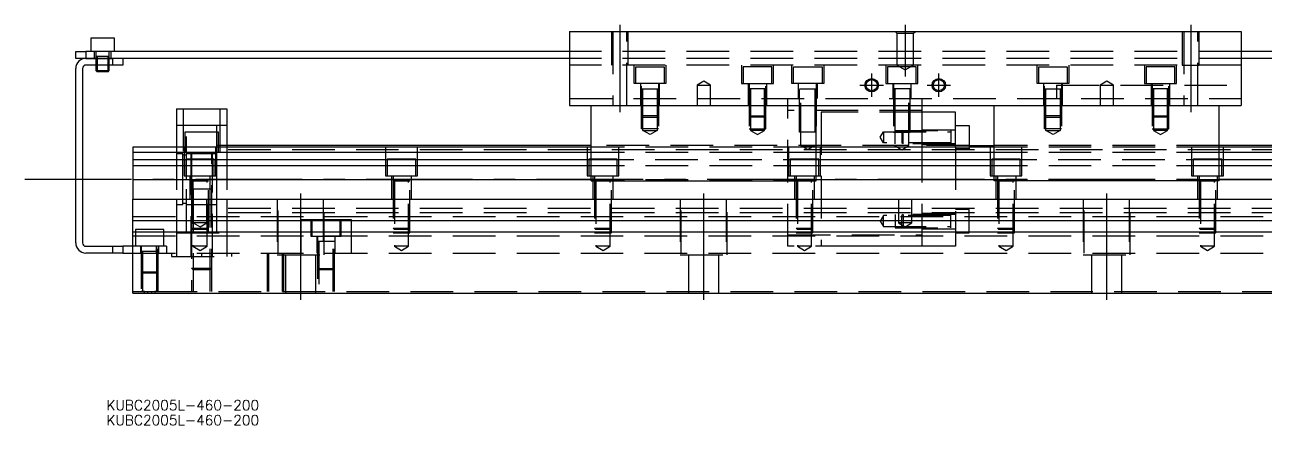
# Model space of a CAD drawing. Extents: x -15 to 702, y -286 to 112.
# Drawn here: x -15.2 to 354.2, y -285.9 to -166.6 of the extents above; entities that cross this region are included whole.
import ezdxf

# ---------------------------------------------------------------- set-up
doc = ezdxf.new("R2010")
doc.units = 0
doc.linetypes.add('CENTER', pattern=[50.8, 31.75, -6.35, 6.35, -6.35])
doc.linetypes.add('DASHED', pattern=[19.05, 12.7, -6.35])
doc.layers.get('0').update_dxf_attribs({"linetype": 'CONTINUOUS'})
doc.layers.add('CENTER', color=1, linetype='CENTER')
doc.styles.get("Standard").update_dxf_attribs({"font": 'txt.shx', "height": 3, "bigfont": 'bigfont.shx'})

# ---------------------------------------------------------------- blocks, each defined once
blk = doc.blocks.new('*U2')
at = {"color": 7, "linetype": 'CONTINUOUS'}
blk.add_text('KUBC2005L-460-200', height=3, dxfattribs=at).set_placement((9.09, -281.38))
blk = doc.blocks.new('*U3')
at = {"color": 7, "linetype": 'CONTINUOUS'}
blk.add_text('KUBC2005L-460-200', height=3, dxfattribs=at).set_placement((9.09, -285.86))

msp = doc.modelspace()

# ---------------------------------------------------------------- linework, layer by layer
at = {"color": 7, "linetype": 'CONTINUOUS'}
for p, q in [((147, -168.55), (147, -190.55)), ((147, -168.55), (347, -168.55)), ((347, -168.55), (347, -190.55)), ((11.5, -170.55), (4.5, -170.55)), ((4.5, -170.55), (4.5, -174.55)), ((11.5, -174.55), (11.5, -170.55)), ((0, -176.55), (0, -174.55)), ((0, -174.55), (3, -174.55)), ((3, -176.55), (0, -176.55)), ((3, -174.55), (3, -176.55)), ((147, -174.55), (3, -174.55)), ((11, -176.55), (3, -176.55)), ((3, -176.55), (11, -176.55)), ((147, -176.55), (11, -176.55)), ((11, -178.55), (11, -176.55)), ((14, -176.55), (14, -178.55)), ((491, -174.55), (347, -174.55)), ((483, -176.55), (347, -176.55)), ((0, -231.55), (0, -179.55)), ((2, -179.55), (2, -231.55)), ((11, -178.55), (3, -178.55)), ((6, -178.55), (6, -180.2)), ((6, -180.2), (10, -180.2)), ((6, -180.2), (6.35, -180.55)), ((6.35, -178.55), (6.35, -180.55)), ((9.65, -180.55), (6.35, -180.55)), ((9.65, -180.55), (9.65, -178.55)), ((9.65, -180.55), (10, -180.2)), ((10, -180.2), (10, -178.55)), ((14, -178.55), (11, -178.55)), ((30, -191.55), (45, -191.55)), ((30, -191.55), (30, -203.05)), ((45, -191.55), (45, -203.05)), ((147, -190.55), (347, -190.55)), ((153.5, -213.05), (153.5, -190.55)), ((220.5, -213.05), (220.5, -190.55)), ((252, -203.05), (252, -190.55)), ((273.5, -213.05), (273.5, -190.55)), ((340.5, -213.05), (340.5, -190.55)), ((262, -192.55), (252, -192.55)), ((252, -203.05), (252, -192.55)), ((262, -203.05), (262, -192.55)), ((262, -196.55), (266, -196.55)), ((266, -196.55), (266, -203.05)), ((153.5, -203.05), (17, -203.05)), ((17, -203.05), (17, -204.589608)), ((153.5, -202.55), (45, -202.55)), ((273.5, -203.05), (220.5, -203.05)), ((266, -202.55), (273.5, -202.55)), ((420, -202.55), (340.5, -202.55)), ((477, -203.05), (340.5, -203.05)), ((153.5, -204.589608), (17, -204.589608)), ((17, -204.589608), (17, -206.710392)), ((17, -206.710392), (153.5, -206.710392)), ((17, -206.710392), (17, -208.620532)), ((273.5, -204.589608), (220.5, -204.589608)), ((220.5, -206.710392), (273.5, -206.710392)), ((477, -204.589608), (340.5, -204.589608)), ((340.5, -206.710392), (477, -206.710392)), ((153.5, -208.620532), (17, -208.620532)), ((17, -208.620532), (17, -212.731934)), ((273.5, -208.620532), (220.5, -208.620532)), ((477, -208.620532), (340.5, -208.620532)), ((17, -212.731934), (17, -218.55)), ((153.5, -212.731934), (17, -212.731934)), ((153.5, -213.05), (220.5, -213.05)), ((273.5, -212.731934), (220.5, -212.731934)), ((340.5, -213.05), (273.5, -213.05)), ((477, -212.731934), (340.5, -212.731934)), ((17, -224.85), (17, -218.55)), ((17, -218.55), (477, -218.55)), ((17, -224.85), (477, -224.85)), ((17, -228.25), (17, -224.85)), ((17, -246.55), (17, -228.25)), ((17, -228.25), (477, -228.25)), ((3, -232.55), (11, -232.55)), ((11, -234.55), (11, -232.55)), ((11, -232.55), (14, -232.55)), ((14, -232.55), (14, -234.55)), ((17, -232.55), (14, -232.55)), ((11, -234.55), (3, -234.55)), ((14, -234.55), (11, -234.55)), ((14, -234.55), (17, -234.55)), ((17, -246.55), (477, -246.55))]:
    msp.add_line(p, q, dxfattribs=at)
at = {"color": 3, "linetype": 'DASHED'}
for p, q in [((159.500006, -168.55), (159.500006, -178.55)), ((159.9, -168.55), (159.9, -190.55)), ((164.1, -190.55), (164.1, -168.55)), ((164.499994, -178.55), (164.499994, -168.55)), ((244.5, -169.05), (244, -168.55)), ((244.5, -169.05), (244.5, -178.55)), ((244.5, -169.05), (249.5, -169.05)), ((249.5, -169.05), (250, -168.55)), ((249.5, -178.55), (249.5, -169.05)), ((329.500006, -168.55), (329.500006, -178.55)), ((329.9, -168.55), (329.9, -190.55)), ((334.1, -190.55), (334.1, -168.55)), ((334.499994, -178.55), (334.499994, -168.55)), ((5.5, -174.55), (5.5, -176.55)), ((10.000006, -175.95), (5.999994, -175.95)), ((6, -174.55), (6, -178.55)), ((6.35, -175.95), (6.35, -178.55)), ((9.65, -178.55), (9.65, -175.95)), ((10, -178.55), (10, -174.55)), ((10.5, -176.55), (10.5, -174.55)), ((347, -174.55), (147, -174.55)), ((347, -176.55), (147, -176.55)), ((347, -178.55), (147, -178.55)), ((166.25, -184.05), (166.25, -178.55)), ((166.75, -179.05), (175.25, -179.05)), ((166.75, -184.05), (166.75, -179.05)), ((175.25, -179.05), (175.25, -184.05)), ((175.75, -178.55), (175.75, -184.05)), ((198.25, -178.55), (198.25, -184.05)), ((207.25, -179.05), (198.75, -179.05)), ((198.75, -179.05), (198.75, -184.05)), ((207.25, -184.05), (207.25, -179.05)), ((207.75, -184.05), (207.75, -178.55)), ((213.25, -184.05), (213.25, -178.55)), ((213.75, -179.05), (222.25, -179.05)), ((213.75, -184.05), (213.75, -179.05)), ((222.25, -179.05), (222.25, -184.05)), ((222.75, -178.55), (222.75, -184.05)), ((241.25, -178.55), (241.25, -184.05)), ((250.25, -179.05), (241.75, -179.05)), ((241.75, -179.05), (241.75, -184.05)), ((249.5, -178.55), (244.5, -178.55)), ((244.5, -178.55), (247, -179.993376)), ((247, -179.993376), (249.5, -178.55)), ((250.25, -184.05), (250.25, -179.05)), ((250.75, -184.05), (250.75, -178.55)), ((286.25, -184.05), (286.25, -178.55)), ((286.75, -179.05), (295.25, -179.05)), ((286.75, -184.05), (286.75, -179.05)), ((295.25, -179.05), (295.25, -184.05)), ((295.75, -178.55), (295.75, -184.05)), ((318.25, -178.55), (318.25, -184.05)), ((327.25, -179.05), (318.75, -179.05)), ((318.75, -179.05), (318.75, -184.05)), ((327.25, -184.05), (327.25, -179.05)), ((327.75, -184.05), (327.75, -178.55)), ((329.500006, -178.55), (334.499994, -178.55)), ((175.75, -184.05), (166.25, -184.05)), ((168.25, -190.55), (168.25, -184.05)), ((168.500006, -197.55), (168.499992, -184.05)), ((173.500008, -184.05), (173.499994, -197.55)), ((173.75, -184.05), (173.75, -190.55)), ((187, -183.3953), (185, -184.55)), ((185, -184.55), (187, -184.55)), ((185, -184.55), (185, -190.55)), ((189, -184.55), (187, -183.3953)), ((187, -184.55), (189, -184.55)), ((189, -190.55), (189, -184.55)), ((198.25, -184.05), (207.75, -184.05)), ((200.25, -184.05), (200.25, -190.55)), ((200.499992, -184.05), (200.500006, -197.55)), ((205.499994, -197.55), (205.500008, -184.05)), ((205.75, -190.55), (205.75, -184.05)), ((222.75, -184.05), (213.25, -184.05)), ((215.25, -188.55), (215.25, -184.05)), ((215.500006, -198.55), (215.499994, -184.05)), ((220.500006, -184.05), (220.499994, -198.55)), ((220.75, -184.05), (220.75, -188.55)), ((241.25, -184.05), (250.75, -184.05)), ((243.25, -184.05), (243.25, -188.55)), ((243.499994, -184.05), (243.500006, -198.55)), ((248.499994, -198.55), (248.500006, -184.05)), ((248.75, -188.55), (248.75, -184.05)), ((295.75, -184.05), (286.25, -184.05)), ((288.25, -190.55), (288.25, -184.05)), ((288.500006, -197.55), (288.499992, -184.05)), ((292, -184.55), (347, -184.55)), ((292, -184.55), (292, -188.55)), ((293.500008, -184.05), (293.499994, -197.55)), ((293.75, -184.05), (293.75, -190.55)), ((307, -183.3953), (305, -184.55)), ((305, -184.55), (307, -184.55)), ((305, -184.55), (305, -190.55)), ((309, -184.55), (307, -183.3953)), ((307, -184.55), (309, -184.55)), ((309, -190.55), (309, -184.55)), ((318.25, -184.05), (327.75, -184.05)), ((320.25, -184.05), (320.25, -190.55)), ((320.499992, -184.05), (320.500006, -197.55)), ((325.499994, -197.55), (325.500008, -184.05)), ((325.75, -190.55), (325.75, -184.05)), ((168.499994, -185.65), (173.500006, -185.65)), ((168.9, -198.05), (168.9, -185.65)), ((173.1, -185.65), (173.1, -198.05)), ((205.500006, -185.65), (200.499994, -185.65)), ((200.9, -185.65), (200.9, -198.05)), ((205.1, -198.05), (205.1, -185.65)), ((215.499995, -185.65), (220.500005, -185.65)), ((215.9, -202.55), (215.9, -185.65)), ((220.1, -185.65), (220.1, -202.55)), ((248.500005, -185.65), (243.499995, -185.65)), ((243.9, -185.65), (243.9, -202.55)), ((248.1, -202.55), (248.1, -185.65)), ((288.499994, -185.65), (293.500006, -185.65)), ((288.9, -198.05), (288.9, -185.65)), ((293.1, -185.65), (293.1, -198.05)), ((325.500006, -185.65), (320.499994, -185.65)), ((320.9, -185.65), (320.9, -198.05)), ((325.1, -198.05), (325.1, -185.65)), ((32, -191.55), (32, -204.55)), ((43, -204.55), (43, -191.55)), ((147, -188.55), (347, -188.55)), ((212, -190.55), (212, -188.55)), ((212, -232.55), (212, -190.55)), ((252, -192.05), (212, -192.05)), ((252, -190.55), (252, -188.55)), ((173.5, -193.65), (168.5, -193.65)), ((168.9, -194.05), (168.5, -193.65)), ((168.9, -194.05), (173.1, -194.05)), ((173.5, -193.65), (173.1, -194.05)), ((200.5, -193.65), (205.5, -193.65)), ((200.5, -193.65), (200.9, -194.05)), ((205.1, -194.05), (200.9, -194.05)), ((205.1, -194.05), (205.5, -193.65)), ((222, -192.55), (222, -232.55)), ((252, -192.55), (222, -192.55)), ((293.5, -193.65), (288.5, -193.65)), ((288.9, -194.05), (288.5, -193.65)), ((288.9, -194.05), (293.1, -194.05)), ((293.5, -193.65), (293.1, -194.05)), ((320.5, -193.65), (325.5, -193.65)), ((320.5, -193.65), (320.9, -194.05)), ((325.1, -194.05), (320.9, -194.05)), ((325.1, -194.05), (325.5, -193.65)), ((33, -196.55), (30, -196.55)), ((42.5, -198.55), (32.5, -198.55)), ((32.5, -198.55), (32.5, -204.55)), ((33, -212.55), (33, -196.55)), ((42, -196.55), (33, -196.55)), ((42, -198.55), (42, -196.55)), ((45, -196.55), (42, -196.55)), ((42, -203.05), (42, -198.55)), ((42.5, -203.05), (42.5, -198.55)), ((173.499994, -197.55), (168.500006, -197.55)), ((168.9, -198.05), (173.1, -198.05)), ((171, -199.262436), (168.9, -198.05)), ((173.1, -198.05), (171, -199.262436)), ((200.500006, -197.55), (205.499994, -197.55)), ((205.1, -198.05), (200.9, -198.05)), ((200.9, -198.05), (203, -199.262436)), ((203, -199.262436), (205.1, -198.05)), ((220.499994, -198.55), (215.500006, -198.55)), ((239.547372, -200.05), (240.5, -198.4)), ((240.5, -198.4), (240.5, -201.7)), ((240.5, -198.4), (260.6, -198.4)), ((243.500006, -198.55), (248.499994, -198.55)), ((244, -200.25), (244, -198.050006)), ((244, -198.050006), (262, -198.050006)), ((246, -198.4), (246.35, -198.05)), ((246, -198.4), (246, -200.25)), ((246.35, -200.25), (246.35, -198.05)), ((252, -197.8), (262, -197.8)), ((260.6, -198.049994), (260.6, -202.050006)), ((293.499994, -197.55), (288.500006, -197.55)), ((288.9, -198.05), (293.1, -198.05)), ((291, -199.262436), (288.9, -198.05)), ((293.1, -198.05), (291, -199.262436)), ((320.500006, -197.55), (325.499994, -197.55)), ((325.1, -198.05), (320.9, -198.05)), ((320.9, -198.05), (323, -199.262436)), ((323, -199.262436), (325.1, -198.05)), ((30, -203.05), (30, -218.55)), ((32.25, -203.05), (32.25, -211.55)), ((41.75, -211.55), (41.75, -203.05)), ((45, -202.55), (42, -202.55)), ((42, -204.589608), (42, -203.05)), ((42.5, -204.55), (42.5, -203.05)), ((45, -203.05), (45, -218.55)), ((92.25, -203.05), (92.25, -211.55)), ((101.75, -211.55), (101.75, -203.05)), ((152.25, -203.05), (152.25, -211.55)), ((266, -202.55), (153.5, -202.55)), ((220.5, -203.05), (153.5, -203.05)), ((161.75, -211.55), (161.75, -203.05)), ((212.25, -203.05), (212.25, -211.55)), ((215.9, -202.55), (220.1, -202.55)), ((218, -203.762436), (215.9, -202.55)), ((220.1, -202.55), (218, -203.762436)), ((221.75, -211.55), (221.75, -203.05)), ((240.5, -201.7), (239.547372, -200.05)), ((260.6, -201.7), (240.5, -201.7)), ((248.1, -202.55), (243.9, -202.55)), ((243.9, -202.55), (246, -203.762436)), ((244, -202.049994), (244, -200.25)), ((262, -202.049994), (244, -202.049994)), ((246, -200.25), (246, -201.7)), ((246.35, -202.05), (246, -201.7)), ((246, -203.762436), (248.1, -202.55)), ((246.35, -202.05), (246.35, -200.25)), ((262, -202.3), (252, -202.3)), ((252, -232.55), (252, -203.05)), ((252, -232.55), (252, -203.05)), ((262, -203.05), (262, -232.55)), ((266, -203.05), (266, -203.55)), ((272.25, -203.05), (272.25, -211.55)), ((340.5, -202.55), (273.5, -202.55)), ((340.5, -203.05), (273.5, -203.05)), ((281.75, -211.55), (281.75, -203.05)), ((332.25, -203.05), (332.25, -211.55)), ((341.75, -211.55), (341.75, -203.05)), ((31.85, -205.05), (30, -205.05)), ((31.85, -212.55), (31.85, -205.05)), ((33, -205.4), (31.85, -205.4)), ((32, -204.55), (43, -204.55)), ((41.25, -206.55), (32.75, -206.55)), ((32.75, -206.55), (32.75, -211.55)), ((40.5, -205.05), (33, -205.05)), ((34.25, -204.55), (34.25, -235.55)), ((34.500006, -204.55), (34.500006, -246.05)), ((40.499994, -246.05), (40.499994, -204.55)), ((42, -205.05), (40.5, -205.05)), ((40.75, -235.55), (40.75, -204.55)), ((41.25, -211.55), (41.25, -206.55)), ((420, -203.8), (42, -203.8)), ((42, -212.55), (42, -204.589608)), ((101.25, -206.55), (92.75, -206.55)), ((92.75, -206.55), (92.75, -211.55)), ((101.25, -211.55), (101.25, -206.55)), ((161.25, -206.55), (152.75, -206.55)), ((152.75, -206.55), (152.75, -211.55)), ((220.5, -204.589608), (153.5, -204.589608)), ((153.5, -206.710392), (220.5, -206.710392)), ((161.25, -211.55), (161.25, -206.55)), ((221.25, -206.55), (212.75, -206.55)), ((212.75, -206.55), (212.75, -211.55)), ((221.25, -211.55), (221.25, -206.55)), ((266, -203.55), (262, -203.55)), ((281.25, -206.55), (272.75, -206.55)), ((272.75, -206.55), (272.75, -211.55)), ((340.5, -204.589608), (273.5, -204.589608)), ((273.5, -206.710392), (340.5, -206.710392)), ((281.25, -211.55), (281.25, -206.55)), ((341.25, -206.55), (332.75, -206.55)), ((332.75, -206.55), (332.75, -211.55)), ((341.25, -211.55), (341.25, -206.55)), ((220.5, -208.620532), (153.5, -208.620532)), ((340.5, -208.620532), (273.5, -208.620532)), ((31.85, -220.05), (31.85, -212.55)), ((32.25, -211.55), (41.75, -211.55)), ((33, -228.25), (33, -212.55)), ((34, -211.55), (34, -218.55)), ((34, -211.55), (34, -218.55)), ((39.500006, -213.15), (34.499994, -213.15)), ((34.500006, -211.55), (34.500006, -228.55)), ((34.9, -213.15), (34.9, -232.55)), ((39.1, -232.55), (39.1, -213.15)), ((39.499994, -228.55), (39.499994, -211.55)), ((40, -218.55), (40, -211.55)), ((42, -218.55), (42, -212.55)), ((92.25, -211.55), (101.75, -211.55)), ((94, -211.55), (94, -218.55)), ((99.500006, -213.15), (94.499994, -213.15)), ((94.500006, -211.55), (94.500006, -228.55)), ((94.9, -213.15), (94.9, -232.55)), ((99.1, -232.55), (99.1, -213.15)), ((99.499994, -228.55), (99.499994, -211.55)), ((100, -218.55), (100, -211.55)), ((152.25, -211.55), (161.75, -211.55)), ((220.5, -212.731934), (153.5, -212.731934)), ((154, -211.55), (154, -218.55)), ((159.500006, -213.15), (154.499994, -213.15)), ((154.500006, -211.55), (154.500006, -228.55)), ((154.9, -213.15), (154.9, -232.55)), ((159.1, -232.55), (159.1, -213.15)), ((159.499994, -228.55), (159.499994, -211.55)), ((160, -218.55), (160, -211.55)), ((212.25, -211.55), (221.75, -211.55)), ((214, -211.55), (214, -218.55)), ((219.500006, -213.15), (214.499994, -213.15)), ((214.500006, -211.55), (214.500006, -228.55)), ((214.9, -213.15), (214.9, -232.55)), ((219.1, -232.55), (219.1, -213.15)), ((219.499994, -228.55), (219.499994, -211.55)), ((220, -218.55), (220, -211.55)), ((272.25, -211.55), (281.75, -211.55)), ((340.5, -212.731934), (273.5, -212.731934)), ((274, -211.55), (274, -218.55)), ((279.500006, -213.15), (274.499994, -213.15)), ((274.500006, -211.55), (274.500006, -228.55)), ((274.9, -213.15), (274.9, -232.55)), ((279.1, -232.55), (279.1, -213.15)), ((279.499994, -228.55), (279.499994, -211.55)), ((280, -218.55), (280, -211.55)), ((332.25, -211.55), (341.75, -211.55)), ((334, -211.55), (334, -218.55)), ((339.500006, -213.15), (334.499994, -213.15)), ((334.500006, -211.55), (334.500006, -228.55)), ((334.9, -213.15), (334.9, -232.55)), ((339.1, -232.55), (339.1, -213.15)), ((339.499994, -228.55), (339.499994, -211.55)), ((340, -218.55), (340, -211.55)), ((40.500006, -215.55), (34.499994, -215.55)), ((35, -215.55), (35, -246.05)), ((40, -246.05), (40, -215.55)), ((30, -218.55), (30, -224.85)), ((30, -220.05), (31.85, -220.05)), ((31.85, -219.7), (33, -219.7)), ((33, -220.05), (40.5, -220.05)), ((35, -218.55), (35, -225.55)), ((39, -225.55), (39, -218.55)), ((40.5, -220.05), (42, -220.05)), ((42, -224.85), (42, -218.55)), ((420, -221.3), (42, -221.3)), ((45, -218.55), (45, -224.85)), ((60, -218.55), (60, -235.05)), ((60.291796, -234.55), (60.291796, -218.55)), ((73.708204, -218.55), (73.708204, -234.55)), ((74, -235.05), (74, -218.55)), ((180, -218.55), (180, -235.05)), ((180.291796, -234.55), (180.291796, -218.55)), ((193.708204, -218.55), (193.708204, -234.55)), ((194, -235.05), (194, -218.55)), ((245, -218.55), (245, -225.55)), ((249, -225.55), (249, -218.55)), ((266, -221.55), (262, -221.55)), ((266, -224.85), (266, -221.55)), ((300, -218.55), (300, -235.05)), ((300.291796, -234.55), (300.291796, -218.55)), ((313.708204, -218.55), (313.708204, -234.55)), ((314, -235.05), (314, -218.55)), ((17, -223.7), (477, -223.7)), ((30, -224.85), (30, -228.25)), ((420, -222.55), (42, -222.55)), ((42, -228.25), (42, -224.85)), ((45, -224.85), (45, -228.25)), ((67, -224.55), (67, -224.85)), ((67, -224.55), (73.708204, -224.55)), ((67, -224.85), (67, -228.25)), ((70, -224.55), (70, -229.55)), ((70.25, -224.55), (70.25, -224.85)), ((70.25, -224.85), (70.25, -228.25)), ((73.708204, -224.55), (82, -224.55)), ((78.75, -224.85), (78.75, -224.55)), ((78.75, -228.25), (78.75, -224.85)), ((79, -229.55), (79, -224.55)), ((82, -224.55), (82, -224.85)), ((82, -224.85), (82, -228.25)), ((240.5, -223.4), (239.547372, -225.05)), ((239.547372, -225.05), (240.5, -226.7)), ((240.5, -226.7), (240.5, -223.4)), ((260.6, -223.4), (240.5, -223.4)), ((244, -223.050006), (244, -224.85)), ((262, -223.050006), (244, -223.050006)), ((244, -224.85), (244, -227.049994)), ((246.35, -223.05), (246, -223.4)), ((246, -224.85), (246, -223.4)), ((246, -226.7), (246, -224.85)), ((246.35, -223.05), (246.35, -224.85)), ((246.35, -224.85), (246.35, -227.05)), ((262, -222.8), (252, -222.8)), ((260.6, -227.050006), (260.6, -223.049994)), ((266, -228.25), (266, -224.85)), ((26.25, -227.55), (17.75, -227.55)), ((17.75, -227.55), (17.75, -228.25)), ((17.75, -228.25), (17.75, -232.55)), ((26.25, -228.25), (26.25, -227.55)), ((26.25, -232.55), (26.25, -228.25)), ((30, -228.25), (30, -235.55)), ((30, -228.55), (45, -228.55)), ((33, -228.55), (33, -228.25)), ((34.5, -227.15), (39.5, -227.15)), ((34.5, -227.15), (34.9, -227.55)), ((34.500006, -228.55), (39.499994, -228.55)), ((39.1, -227.55), (34.9, -227.55)), ((39, -225.55), (35, -225.55)), ((35, -225.55), (37, -226.7047)), ((37, -226.7047), (39, -225.55)), ((39.1, -227.55), (39.5, -227.15)), ((45, -228.25), (45, -235.55)), ((67, -228.25), (67, -234.55)), ((70.25, -228.25), (70.25, -229.55)), ((78.75, -229.55), (78.75, -228.25)), ((82, -228.25), (82, -234.55)), ((94.5, -227.15), (99.5, -227.15)), ((94.5, -227.15), (94.9, -227.55)), ((94.500006, -228.55), (99.499994, -228.55)), ((99.1, -227.55), (94.9, -227.55)), ((99.1, -227.55), (99.5, -227.15)), ((154.5, -227.15), (159.5, -227.15)), ((154.5, -227.15), (154.9, -227.55)), ((154.500006, -228.55), (159.499994, -228.55)), ((159.1, -227.55), (154.9, -227.55)), ((159.1, -227.55), (159.5, -227.15)), ((214.5, -227.15), (219.5, -227.15)), ((214.5, -227.15), (214.9, -227.55)), ((214.500006, -228.55), (219.499994, -228.55)), ((219.1, -227.55), (214.9, -227.55)), ((219.1, -227.55), (219.5, -227.15)), ((240.5, -226.7), (260.6, -226.7)), ((244, -227.049994), (262, -227.049994)), ((249, -225.55), (245, -225.55)), ((245, -225.55), (247, -226.7047)), ((246, -226.7), (246.35, -227.05)), ((247, -226.7047), (249, -225.55)), ((252, -227.3), (262, -227.3)), ((262, -228.55), (266, -228.55)), ((266, -228.55), (266, -228.25)), ((274.5, -227.15), (279.5, -227.15)), ((274.5, -227.15), (274.9, -227.55)), ((274.500006, -228.55), (279.499994, -228.55)), ((279.1, -227.55), (274.9, -227.55)), ((279.1, -227.55), (279.5, -227.15)), ((334.5, -227.15), (339.5, -227.15)), ((334.5, -227.15), (334.9, -227.55)), ((334.500006, -228.55), (339.499994, -228.55)), ((339.1, -227.55), (334.9, -227.55)), ((339.1, -227.55), (339.5, -227.15)), ((17, -229.4), (477, -229.4)), ((27, -232.55), (17, -232.55)), ((19.25, -232.55), (19.25, -234.55)), ((19.500006, -232.55), (19.500006, -246.05)), ((24, -234.55), (24, -232.55)), ((24, -232.55), (24, -234.55)), ((24.499994, -246.05), (24.499994, -232.55)), ((24.75, -234.55), (24.75, -232.55)), ((27, -232.55), (27, -234.55)), ((39.1, -232.55), (34.9, -232.55)), ((34.9, -232.55), (37, -233.762436)), ((37, -233.762436), (39.1, -232.55)), ((70, -229.55), (79, -229.55)), ((71.75, -229.55), (71.75, -234.55)), ((71.999996, -229.55), (72.000006, -246.05)), ((77.000006, -231.15), (72, -231.15)), ((72.4, -231.15), (72.4, -246.05)), ((76.6, -246.05), (76.6, -231.15)), ((76.999994, -246.05), (77.000004, -229.55)), ((77.25, -234.55), (77.25, -229.55)), ((99.1, -232.55), (94.9, -232.55)), ((94.9, -232.55), (97, -233.762436)), ((97, -233.762436), (99.1, -232.55)), ((159.1, -232.55), (154.9, -232.55)), ((154.9, -232.55), (157, -233.762436)), ((157, -233.762436), (159.1, -232.55)), ((212, -229.17077), (252, -229.17077)), ((252, -232.55), (212, -232.55)), ((219.1, -232.55), (214.9, -232.55)), ((214.9, -232.55), (217, -233.762436)), ((217, -233.762436), (219.1, -232.55)), ((262, -232.55), (222, -232.55)), ((279.1, -232.55), (274.9, -232.55)), ((274.9, -232.55), (277, -233.762436)), ((277, -233.762436), (279.1, -232.55)), ((339.1, -232.55), (334.9, -232.55)), ((334.9, -232.55), (337, -233.762436)), ((337, -233.762436), (339.1, -232.55)), ((17, -234.55), (477, -234.55)), ((24.500006, -234.15), (19.499994, -234.15)), ((19.9, -234.15), (19.9, -246.05)), ((24.1, -246.05), (24.1, -234.15)), ((28.5, -234.55), (28.5, -235.55)), ((28.5, -235.55), (46.5, -235.55)), ((37.5, -235.55), (37.5, -234.55)), ((37.5, -235.55), (37.5, -234.55)), ((46.5, -235.55), (46.5, -234.55)), ((57.000006, -234.55), (57.000006, -246.05)), ((57.4, -234.55), (57.4, -246.05)), ((60, -235.05), (74, -235.05)), ((61.6, -246.05), (61.6, -234.55)), ((61.999994, -246.05), (61.999994, -234.55)), ((62.5, -235.05), (62.5, -246.55)), ((71.5, -246.55), (71.5, -235.05)), ((180, -235.05), (194, -235.05)), ((182.5, -235.05), (182.5, -246.55)), ((191.5, -246.55), (191.5, -235.05)), ((300, -235.05), (314, -235.05)), ((302.5, -235.05), (302.5, -246.55)), ((311.5, -246.55), (311.5, -235.05)), ((34.5, -239.05), (40.5, -239.05)), ((34.5, -239.05), (35, -239.55)), ((40, -239.55), (35, -239.55)), ((40, -239.55), (40.5, -239.05)), ((72, -239.15), (77, -239.15)), ((72, -239.15), (72.4, -239.55)), ((76.6, -239.55), (72.4, -239.55)), ((76.6, -239.55), (77, -239.15)), ((19.5, -240.15), (24.5, -240.15)), ((19.5, -240.15), (19.9, -240.55)), ((24.1, -240.55), (19.9, -240.55)), ((24.1, -240.55), (24.5, -240.15)), ((17, -246.05), (20.500008, -246.05)), ((20.500008, -246.05), (19.500006, -246.05)), ((20.500008, -246.55), (20.500008, -246.05)), ((20.500008, -246.05), (21.359688, -246.05)), ((21.359688, -246.05), (22.640312, -246.05)), ((21.359688, -246.05), (21.359688, -246.55)), ((22.640312, -246.55), (22.640312, -246.05)), ((22.640312, -246.05), (23.499992, -246.05)), ((24.499994, -246.05), (23.499992, -246.05)), ((23.499992, -246.05), (23.499992, -246.55)), ((23.499992, -246.05), (477, -246.05))]:
    msp.add_line(p, q, dxfattribs=at)
at = {"color": 3, "linetype": 'CONTINUOUS'}
for centre in [(237, -184.55), (257, -184.55)]:
    msp.add_circle(centre, 2, dxfattribs=at)
at = {"color": 7, "linetype": 'CONTINUOUS'}
for centre in [(237, -184.55), (257, -184.55)]:
    msp.add_circle(centre, 1.65, dxfattribs=at)
for centre, radius, start, end in [((3, -179.55), 3, 90, 180), ((3, -179.55), 1, 90, 180), ((3, -231.55), 3, 180, 270), ((3, -231.55), 1, 180, 270)]:
    msp.add_arc(centre, radius, start, end, dxfattribs=at)
at = {"layer": 'CENTER', "color": 1, "linetype": 'CENTER'}
for p, q in [((162, -166.55), (162, -192.55)), ((247, -166.55), (247, -181.993376)), ((332, -166.55), (332, -192.55)), ((233.5, -184.55), (240.5, -184.55)), ((237, -188.05), (237, -181.05)), ((253.5, -184.55), (260.5, -184.55)), ((257, -188.05), (257, -181.05)), ((-15.168461, -212.55), (544.454308, -212.55)), ((67, -248.55), (67, -216.55)), ((187, -248.55), (187, -216.55)), ((307, -248.55), (307, -216.55))]:
    msp.add_line(p, q, dxfattribs=at)

# ---------------------------------------------------------------- block references
at = {"color": 7, "linetype": 'CONTINUOUS'}
for name in ['*U2', '*U3']:
    msp.add_blockref(name, (0, 0), dxfattribs=at)

doc.saveas('drawing.dxf')
